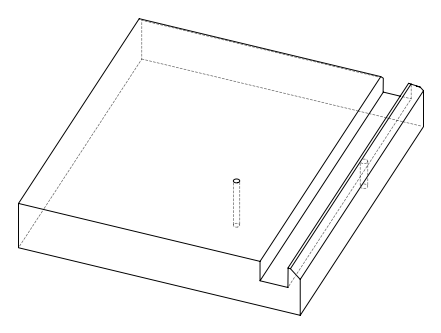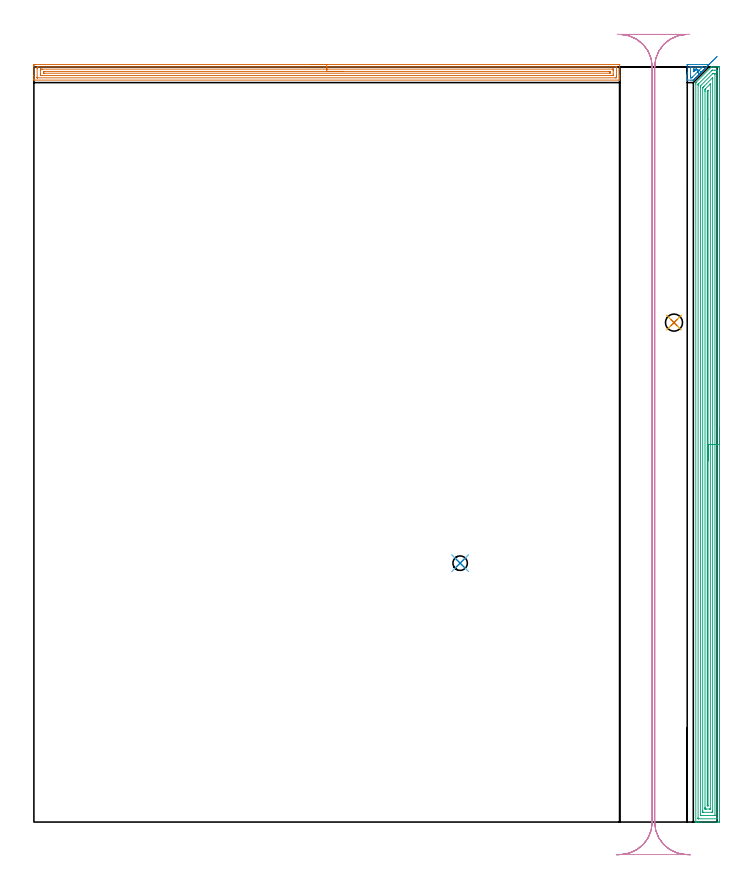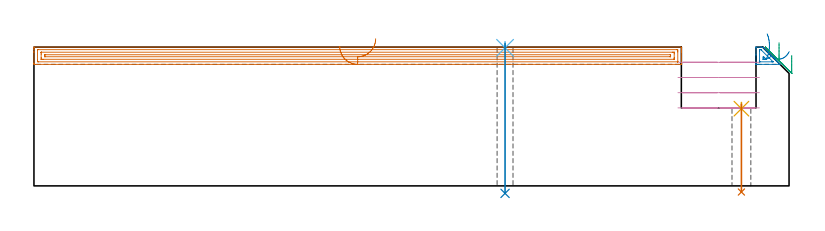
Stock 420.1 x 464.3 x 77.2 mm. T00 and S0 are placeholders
(PLAN: 8 operations, 4 tool changes, 44 min)
(1 AREA_MILL | FG_CHAMFER_SURFACE | UGT0205_001 | 11.73 min | 16861 mm3)
(2 AREA_MILL_1 | FG_CHAMFER_SURFACE_1 | UGT0205_001 | 0.48 min | 1079 mm3)
(3 AREA_MILL_2 | FG_CHAMFER_SURFACE_2 | UGT0205_001 | 22.33 min | 48991 mm3)
(4 MILL_RECTANGULAR_SLOT | SLOT_RECTANGULAR | UGT0201_019 | Follow Part, ap 10, ae 75% | 8.89 min | 650898 mm3)
(5 SPOT_DRILL | STEP1HOLE | NXT0321_9005460120000 | 0.04 min | 42 mm3)
(6 SPOT_DRILL_1 | STEP1HOLE_1 | NXT0321_9005460120000 | 0.03 min | 2 mm3)
(7 DRILL_THROUGH_HOLE_INTO_CENTER | STEP1HOLE | NXT0301_076 | 0.2 min | 3719 mm3)
(8 DRILL_THROUGH_HOLE_INTO_CENTER_1 | STEP1HOLE_1 | UGT0301_484 | 0.34 min | 4720 mm3)
(TOOL UGT0205_001 | Chamfer Mill 20 x 3 x 45 deg. | D20 FL50 Z2)
(TOOL UGT0201_019 | End mill 40 mm | D40 FL63 Z6)
(TOOL NXT0321_9005460120000 | NC Spot Drill, 142deg, 12mm, Carbide, Uncoated | D12 PA142 FL30 Z2)
(TOOL NXT0301_076 | Carbide Drill 10.5mm [860.1-1050-032A1-MM 2214] | D10.5 PA140 FL55 Z2)
(TOOL UGT0301_484 | Carbide Drill 8.9 mm | D8.9 PA118 FL81 Z2)
(OP 1 AREA_MILL)
G17 G21 G94 G90
T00 M6
G54
G17 G0 G90 X170.1 Y465.8 S1061 M3
G43 Z87.2 H0
Z77.6
G94 G1 X170.138 Z76.728 F250.
X170.252 Z75.864
X170.441 Z75.012
X170.703 Z74.18
X171.037 Z73.374
X171.44 Z72.6
X171.908 Z71.864
X172.44 Z71.172
X173.029 Z70.529
X173.672 Z69.94
X174.364 Z69.408
X175.1 Z68.94
X175.874 Z68.537
X176.68 Z68.203
X177.512 Z67.941
X178.364 Z67.752
X179.228 Z67.638
X180.1 Z67.6
X359.587
X360.07 Y465.795 Z67.603
X360.19 Y465.792 Z67.606
X360.2 Y465.667 Z67.73
Y459.243 Z74.151
Y458.692 Z74.705
Y458.365 Z75.031
Y457.813 Z75.583
Y457.487 Z75.908
Y456.833 Z76.567
Y456.504 Z76.896
X360.197 Y456.35 Z77.043
X360.19 Y456.202 Z77.188
X360.034 Y456.2 Z77.2
X0.166
X0.01 Y456.202 Z77.188
X0.003 Y456.35 Z77.043
X0. Y456.504 Z76.895
Y456.832 Z76.567
Y457.487 Z75.908
Y458.692 Z74.705
Y459.243 Z74.151
Y465.116 Z68.281
X0.004 Y465.392 Z68.006
X0.01 Y465.792 Z67.605
X0.202 Y465.796 Z67.602
X0.613 Y465.8 Z67.6
X180.1
Y464.386 Z69.014
X357.931
X358.158 Y464.384 Z69.016
X358.185 Y464.382 Z69.018
X358.191 Y464.379 Z69.021
X358.195 Y464.372 Z69.028
X358.199 Y464.34 Z69.06
X358.2 Y464.309 Z69.091
Y464.121 Z69.279
Y458.851 Z74.549
X358.197 Y458.365 Z75.035
X358.192 Y457.981 Z75.419
X358.173 Y457.621 Z75.779
X357.801 Y457.616 Z75.784
X357.671 Y457.615 Z75.785
X2.269 Y457.614 Z75.786
X2.042 Y457.616 Z75.784
X2.015 Y457.618 Z75.782
X2.009 Y457.621 Z75.779
X2.005 Y457.628 Z75.772
X2.002 Y457.66 Z75.74
X2.001 Y457.691 Z75.709
X2. Y457.879 Z75.521
Y463.149 Z70.251
X2.003 Y463.635 Z69.765
X2.008 Y464.019 Z69.381
X2.027 Y464.379 Z69.021
X2.399 Y464.384 Z69.016
X2.529 Y464.385 Z69.015
X180.1 Y464.386 Z69.014
Y462.972 Z70.428
X356.015 Y462.971 Z70.429
X356.088 Y462.97 Z70.43
X356.146 Y462.968 Z70.432
X356.181 Y462.965 Z70.435
X356.19 Y462.959 Z70.441
X356.193 Y462.938 Z70.462
X356.198 Y462.757 Z70.643
X356.2 Y462.575 Z70.825
Y461.878 Z71.522
Y459.94 Z73.46
X356.198 Y459.243 Z74.157
X356.195 Y459.066 Z74.334
X356.191 Y459.04 Z74.36
X356.176 Y459.035 Z74.365
X356.124 Y459.032 Z74.368
X356.015 Y459.03 Z74.37
X355.341 Y459.029 Z74.371
X355.122 Y459.028 Z74.372
X4.185 Y459.029 Z74.371
X4.112 Y459.03 Z74.37
X4.054 Y459.032 Z74.368
X4.019 Y459.035 Z74.365
X4.01 Y459.041 Z74.359
X4.007 Y459.062 Z74.338
X4.002 Y459.243 Z74.157
X4. Y459.425 Z73.975
Y460.122 Z73.278
Y462.06 Z71.34
X4.002 Y462.757 Z70.643
X4.004 Y462.934 Z70.466
X4.009 Y462.96 Z70.44
X4.024 Y462.965 Z70.435
X4.076 Y462.968 Z70.432
X4.185 Y462.97 Z70.43
X4.859 Y462.971 Z70.429
X5.078 Y462.972 Z70.428
X180.1
Y461.557 Z71.843
X353.663
X354.066 Y461.555 Z71.845
X354.146 Y461.553 Z71.847
X354.181 Y461.551 Z71.849
X354.19 Y461.545 Z71.855
X354.193 Y461.523 Z71.877
X354.197 Y461.425 Z71.975
X354.2 Y461.029 Z72.371
Y461. Z72.4
X354.196 Y460.575 Z72.825
X354.192 Y460.47 Z72.93
X354.19 Y460.45 Z72.95
X354.16 Y460.447 Z72.953
X354.092 Y460.445 Z72.955
X353.903 Y460.443 Z72.957
X6.537
X6.134 Y460.445 Z72.955
X6.054 Y460.447 Z72.953
X6.019 Y460.449 Z72.951
X6.01 Y460.455 Z72.945
X6.007 Y460.477 Z72.923
X6.003 Y460.575 Z72.825
X6. Y460.971 Z72.429
Y461. Z72.4
X6.004 Y461.425 Z71.975
X6.008 Y461.53 Z71.87
X6.01 Y461.55 Z71.85
X6.04 Y461.553 Z71.847
X6.108 Y461.555 Z71.845
X6.297 Y461.557 Z71.843
X180.1
X180.972 Z71.881
X181.836 Z71.995
X182.688 Z72.183
X183.52 Z72.446
X184.326 Z72.78
X185.1 Z73.182
X185.836 Z73.651
X186.528 Z74.182
X187.171 Z74.772
X187.76 Z75.415
X188.292 Z76.107
X188.76 Z76.843
X189.163 Z77.616
X189.497 Z78.422
X189.759 Z79.254
X189.948 Z80.106
X190.062 Z80.971
X190.1 Z81.843
G0 Z87.2
M5
M2
(OP 2 AREA_MILL_1)
G17 G21 G94 G90
T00 M6
G54
G17 G0 G90 X420.206 Y470.827 S1061 M3
G43 Z87.2 H0
Z74.705
G94 G1 X419.824 Y470.448 Z74.019 F250.
X419.401 Y470.028 Z73.382
X418.94 Y469.57 Z72.799
X418.445 Y469.079 Z72.276
X417.919 Y468.557 Z71.815
X417.367 Y468.009 Z71.42
X416.792 Y467.439 Z71.095
X416.2 Y466.851 Z70.841
X415.594 Y466.25 Z70.661
X414.979 Y465.64 Z70.557
X414.36 Y465.026 Z70.528
X413.741 Y464.413 Z70.575
X413.128 Y463.804 Z70.698
X412.525 Y463.206 Z70.896
X411.936 Y462.622 Z71.167
X411.367 Y462.057 Z71.509
X410.821 Y461.515 Z71.92
X410.302 Y461. Z72.396
X409.819 Y460.519 Z72.881
X409.423 Y460.122 Z73.275
X408.96 Y459.66 Z73.74
X408.545 Y459.243 Z74.153
X408.4 Y459.099 Z74.299
X408.107 Y458.806 Z74.594
X407.667 Y458.365 Z75.032
X407.207 Y457.907 Z75.493
X406.788 Y457.487 Z75.91
X406.308 Y457.007 Z76.392
X405.91 Y456.608 Z76.789
X405.744 Y456.444 Z76.955
X405.678 Y456.38 Z77.02
X405.495 Y456.201 Z77.186
X404.859 Y456.2 Z77.2
X403.974
X401.761
X401.71 Y456.205 Z77.193
X401.7 Y456.312 Z77.086
Y460.243 Z73.156
Y460.997 Z72.397
Y465.392 Z68.004
X401.704 Y465.774 Z67.622
X401.71 Y465.792 Z67.604
X401.728 Y465.798 Z67.598
X402.204 Y465.8 Z67.6
X414.638
X414.891 Y465.796 Z67.604
X415.092 Y465.792 Z67.606
X414.971 Y465.671 Z67.729
X414.891 Y465.591 Z67.808
X414.694 Y465.392 Z68.004
X414.112 Y464.812 Z68.588
X414.006 Y464.705 Z68.693
X413.815 Y464.513 Z68.883
X413.253 Y463.953 Z69.447
X413.121 Y463.82 Z69.578
X412.937 Y463.635 Z69.761
X412.395 Y463.094 Z70.305
X412.059 Y462.757 Z70.639
X411.536 Y462.236 Z71.164
X411.18 Y461.878 Z71.518
X410.677 Y461.377 Z72.023
X410.302 Y461. Z72.396
X410.256 Y461.048 Z72.352
X410.247 Y461.057 Z72.343
X409.076 Y462.226 Z71.174
X404.859 Y458.01 Z75.39
X404.593 Y457.75 Z75.65
X404.501 Y457.663 Z75.737
X404.443 Y457.621 Z75.779
X404.352 Y457.62 Z75.78
X403.974 Y457.619 Z75.781
X403.838 Y457.621 Z75.779
X403.71 Y457.632 Z75.768
X403.707 Y457.665 Z75.735
X403.702 Y457.757 Z75.643
X403.7 Y458.365 Z75.035
Y458.637 Z74.763
Y463.907 Z69.493
X403.703 Y464.179 Z69.221
X403.709 Y464.36 Z69.04
X403.712 Y464.381 Z69.019
X403.716 Y464.382 Z69.018
X403.738 Y464.384 Z69.016
X403.785 Y464.385 Z69.015
X403.974 Y464.386 Z69.014
X410.299
X410.871 Y464.385 Z69.015
X411.056 Y464.383 Z69.017
X411.191 Y464.379 Z69.021
X411.214 Y464.374 Z69.026
X411.206 Y464.364 Z69.036
X411.106 Y464.257 Z69.143
X411.056 Y464.205 Z69.195
X409.076 Y462.226 Z71.174
X407.329 Y462.941 Z70.459
X407.152 Y462.757 Z70.643
X406.894 Y462.494 Z70.906
X406.63 Y462.229 Z71.171
X406.454 Y462.053 Z71.347
X406.278 Y461.878 Z71.522
X406.01 Y461.615 Z71.785
X405.744 Y461.356 Z72.044
X405.704 Y461.878 Z71.522
X405.701 Y461.921 Z71.479
X405.7 Y462.757 Z70.643
Y462.801 Z70.599
X405.701 Y462.845 Z70.555
X405.708 Y462.932 Z70.468
X405.713 Y462.966 Z70.434
X405.719 Y462.968 Z70.432
X405.744 Y462.97 Z70.43
X406.413 Y462.971 Z70.429
X406.63
X407.302 Y462.968 Z70.432
X407.314 Y462.965 Z70.435
X407.329 Y462.941 Z70.459
X407.665 Y462.397 Z71.053
X407.972 Y461.899 Z71.701
X408.248 Y461.451 Z72.396
X408.491 Y461.056 Z73.136
X408.699 Y460.718 Z73.912
X408.872 Y460.439 Z74.721
X409.006 Y460.221 Z75.554
X409.102 Y460.065 Z76.407
X409.159 Y459.973 Z77.273
X409.175 Y459.946 Z78.145
X409.152 Y459.984 Z79.016
X409.089 Y460.086 Z79.88
X408.987 Y460.252 Z80.731
X408.846 Y460.48 Z81.561
X408.668 Y460.769 Z82.364
X408.454 Y461.117 Z83.135
X408.205 Y461.52 Z83.868
X407.924 Y461.976 Z84.556
G0 Z87.2
M5
M2
(OP 3 AREA_MILL_2)
G17 G21 G94 G90
T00 M6
G54
G17 G0 G90 X421.6 Y242.15 S1061 M3
G43 Z87.2 H0
Z72.6
G94 G1 Y242.112 Z71.728 F250.
Y241.998 Z70.863
Y241.809 Z70.012
Y241.547 Z69.18
Y241.213 Z68.374
Y240.81 Z67.6
Y240.342 Z66.864
Y239.81 Z66.172
Y239.221 Z65.529
Y238.578 Z64.94
Y237.886 Z64.408
Y237.15 Z63.94
Y236.376 Z63.537
Y235.57 Z63.203
Y234.738 Z62.941
Y233.886 Z62.752
Y233.022 Z62.638
Y232.15 Z62.6
Y0.913
X421.599 Y0.626 Z62.601
X421.594 Y0.025 Z62.604
X421.592 Y0.007 Z62.606
X420.994 Y0.003 Z63.204
X420.369 Y0. Z63.829
X410.284 Z73.911
X408.856 Z75.34
X408.499 Z75.696
X407.784 Z76.416
X407.485 Z76.714
X407.064 Z77.127
X407.024 Z77.166
X407.003 Y0.008 Z77.188
X407. Y0.179 Z77.2
Y453.841
X407.005 Y454.647 Z77.194
X407.007 Y454.702 Z77.193
X407.037 Y454.735 Z77.163
X407.16 Y454.861 Z77.038
X416.597 Y464.297 Z67.602
X416.6 Z67.599
X416.652 Y464.3 Z67.546
X417.735 Z66.463
X418.316 Z65.879
X419.566 Z64.631
X420.101 Z64.094
X420.726 Z63.469
X420.994 Y464.298 Z63.202
X421.591 Y464.293 Z62.605
X421.593 Y464.274 Z62.603
X421.599 Y463.674 Z62.601
X421.6 Y463.067 Z62.6
Y232.15
X420.186 Z64.014
Y2.329
X420.184 Y2.245 Z64.016
X420.179 Y2.076 Z64.021
X420.172 Y2.009 Z64.028
X420.152 Y2.006 Z64.048
X420.101 Y2.003 Z64.099
X419.622 Y2. Z64.578
X408.912 Z75.288
X408.499 Y2.003 Z75.701
X408.44 Y2.006 Z75.76
X408.428 Y2.009 Z75.772
X408.421 Y2.048 Z75.779
X408.417 Y2.16 Z75.783
X408.415 Y2.329 Z75.785
X408.414 Y2.414 Z75.786
X408.415 Y453.117 Z75.785
X408.416 Y453.286 Z75.784
X408.421 Y453.623 Z75.779
X408.436 Y453.675 Z75.764
X408.454 Y453.698 Z75.746
X408.499 Y453.748 Z75.701
X416.636 Y461.886 Z67.564
X417.036 Y462.274 Z67.164
X417.064 Y462.29 Z67.136
X417.114 Y462.295 Z67.086
X417.217 Y462.298 Z66.983
X418.796 Y462.3 Z65.404
X419.688 Z64.512
X420.101 Y462.297 Z64.099
X420.16 Y462.294 Z64.04
X420.172 Y462.291 Z64.028
X420.179 Y462.252 Z64.021
X420.183 Y462.14 Z64.017
X420.185 Y461.971 Z64.015
X420.186 Y461.886 Z64.014
Y232.15
X418.772 Z65.428
X418.771 Y4.202 Z65.429
X418.77 Y4.088 Z65.43
X418.768 Y4.032 Z65.432
X418.765 Y4.012 Z65.435
X418.719 Y4.008 Z65.481
X418.517 Y4.001 Z65.683
X410.284 Y4. Z73.916
X410.083 Y4.002 Z74.117
X409.948 Y4.005 Z74.252
X409.846 Y4.01 Z74.354
X409.835 Y4.052 Z74.365
X409.833 Y4.202 Z74.367
X409.829 Y4.657 Z74.371
Y451.615
X409.83 Y452.053 Z74.37
X409.832 Y452.505 Z74.368
X409.835 Y452.614 Z74.365
X409.899 Y452.687 Z74.301
X410.147 Y452.947 Z74.053
X417.298 Y460.098 Z66.902
X417.362 Y460.161 Z66.838
X417.424 Y460.217 Z66.776
X417.512 Y460.29 Z66.688
X417.597 Y460.294 Z66.603
X417.769 Y460.298 Z66.431
X418.115 Y460.3 Z66.085
X418.316 Z65.884
X418.518 Y460.298 Z65.682
X418.652 Y460.295 Z65.548
X418.754 Y460.29 Z65.446
X418.765 Y460.248 Z65.435
X418.767 Y460.098 Z65.433
X418.771 Y459.643 Z65.429
X418.772 Y232.15 Z65.428
X417.357 Z66.843
Y6.883
X417.353 Y6.061 Z66.847
X417.35 Y6.011 Z66.85
X417.303 Y6.007 Z66.897
X417.193 Y6.003 Z67.007
X416.972 Y6.001 Z67.228
X416.531 Y6. Z67.669
X411.623 Y6.001 Z72.577
X411.406 Y6.002 Z72.794
X411.297 Y6.006 Z72.903
X411.25 Y6.01 Z72.95
X411.248 Y6.049 Z72.952
X411.243 Y6.817 Z72.957
Y6.883
Y451.092
X411.244 Y451.159 Z72.956
X411.25 Y451.568 Z72.95
X411.445 Y451.784 Z72.755
X411.704 Y452.053 Z72.496
X411.886 Y452.237 Z72.314
X412.069 Y452.42 Z72.131
X417.149 Y457.499 Z67.051
X417.247 Y457.593 Z66.953
X417.325 Y457.665 Z66.875
X417.351 Y457.675 Z66.849
X417.356 Y457.485 Z66.844
X417.357 Y457.417 Z66.843
Y232.15
X415.943 Z68.257
Y8.367
X415.941 Y8.062 Z68.259
X415.939 Y8.022 Z68.261
X415.936 Y8.009 Z68.264
X415.931 Y8.006 Z68.269
X415.89 Y8.002 Z68.31
X415.806 Y8.001 Z68.394
X415.639 Y8. Z68.561
X413.631 Z70.569
X412.961 Y8.002 Z71.239
X412.735 Y8.004 Z71.465
X412.673 Y8.01 Z71.527
X412.664 Y8.028 Z71.536
X412.661 Y8.078 Z71.539
X412.658 Y8.671 Z71.542
X412.657 Y8.976 Z71.543
Y449.371
X412.658 Y449.675 Z71.542
X412.664 Y450.265 Z71.536
X412.669 Y450.558 Z71.531
X412.961 Y450.86 Z71.239
X413.11 Y451.011 Z71.09
X415.939 Y453.841 Z68.261
X415.941 Z68.259
X415.942 Y453.64 Z68.258
X415.943 Y453.536 Z68.257
Y232.15
X414.529 Z69.671
Y10.326
X414.527 Y10.055 Z69.673
X414.525 Y10.022 Z69.675
X414.523 Y10.013 Z69.677
X414.495 Y10.009 Z69.705
X414.393 Y10.002 Z69.807
X414.311 Y10.001 Z69.889
X414.119 Y10.009 Z70.081
X414.078 Y10.012 Z70.122
X414.075 Y10.082 Z70.125
X414.072 Y10.24 Z70.128
X414.071 Y10.459 Z70.129
Y10.918
X414.072 Y449.153 Z70.128
X414.075 Y449.371 Z70.125
X414.078 Y449.484 Z70.122
X414.088 Y449.529 Z70.112
X414.112 Y449.558 Z70.088
X414.174 Y449.624 Z70.026
X414.334 Y449.785 Z69.866
X414.396 Y449.844 Z69.804
X414.472 Y449.912 Z69.728
X414.522 Y449.949 Z69.678
X414.524 Y449.867 Z69.676
X414.528 Y449.59 Z69.672
X414.529 Y432.2 Z69.671
Y232.15
Y231.278 Z69.709
Y230.414 Z69.823
Y229.562 Z70.012
Y228.73 Z70.274
Y227.924 Z70.608
Y227.15 Z71.011
Y226.414 Z71.48
Y225.722 Z72.011
Y225.079 Z72.6
Y224.49 Z73.243
Y223.958 Z73.935
Y223.49 Z74.671
Y223.087 Z75.445
Y222.753 Z76.251
Y222.491 Z77.083
Y222.302 Z77.935
Y222.188 Z78.799
Y222.15 Z79.671
G0 Z87.2
M5
M2
(OP 4 MILL_RECTANGULAR_SLOT)
G17 G21 G94 G90
T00 M6
G54
G17 G0 G90 X358.569 Y484.458 S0 M3
G43 Z87.2 H0
Z68.75
G94 G1 X361.562 Y484.254 F250.
G2 X380.2 Y464.3 R20. F500.
G1 Y0.
G2 X361.295 Y-19.97 R20.
G1 Y-20.
X400.605
Y-19.97
G2 X381.7 Y0. R20.
G1 Y464.3
G2 X400.302 Y484.251 R20.
G1 X403.295 Y484.461 F250.
G0 Z87.2
X403.6 Y-20.134
Z60.3
G1 X400.605 Y-19.97
G2 X381.7 Y0. R20. F500.
G1 Y464.3
G2 X401.068 Y484.29 R20.
G1 Y484.3
X360.832
Y484.29
G2 X380.2 Y464.3 R20.
G1 Y0.
G2 X361.295 Y-19.97 R20.
G1 X358.3 Y-20.134 F250.
G0 X403.6 Z51.85
G1 X400.605 Y-19.97
G2 X381.7 Y0. R20. F500.
G1 Y464.3
G2 X401.068 Y484.29 R20.
G1 Y484.3
X360.832
Y484.29
G2 X380.2 Y464.3 R20.
G1 Y0.
G2 X361.295 Y-19.97 R20.
G1 X358.3 Y-20.134 F250.
G0 X403.6 Z43.4
G1 X400.605 Y-19.97
G2 X381.7 Y0. R20. F500.
G1 Y464.3
G2 X401.068 Y484.29 R20.
G1 Y484.3
X360.832
Y484.29
G2 X380.2 Y464.3 R20.
G1 Y0.
G2 X361.295 Y-19.97 R20.
G1 X358.3 Y-20.134 F250.
G0 Z87.2
M5
M2
(OP 5 SPOT_DRILL)
G17 G21 G94 G90
T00 M6
G54
G17 G0 G90 X393.6 Y307.1 S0 M3
G43 Z87.2 H0
G94 G81 G98 Z42.948 F250. R46.4
G80
M5
M2
(OP 6 SPOT_DRILL_1)
G17 G21 G94 G90
T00 M6
G54
G17 G0 G90 X262.1 Y159.2 S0 M3
G43 Z87.2 H0
G94 G81 G98 Z76.817 F250. R80.2
G80
M5
M2
(OP 7 DRILL_THROUGH_HOLE_INTO_CENTER)
G17 G21 G94 G90
T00 M6
G54
G17 G0 G90 X393.6 Y307.1 S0 M3
G43 Z87.2 H1
G94 G73 G98 Z-3.411 F250. Q9.362 R45.4
G80
M5
M2
(OP 8 DRILL_THROUGH_HOLE_INTO_CENTER_1)
G17 G21 G94 G90
T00 M6
G54
G17 G0 G90 X262.1 Y159.2 S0 M3
G43 Z87.2 H0
G94 G73 G98 Z-4.174 F250. Q8.137 R79.2
G80
M5
M2
